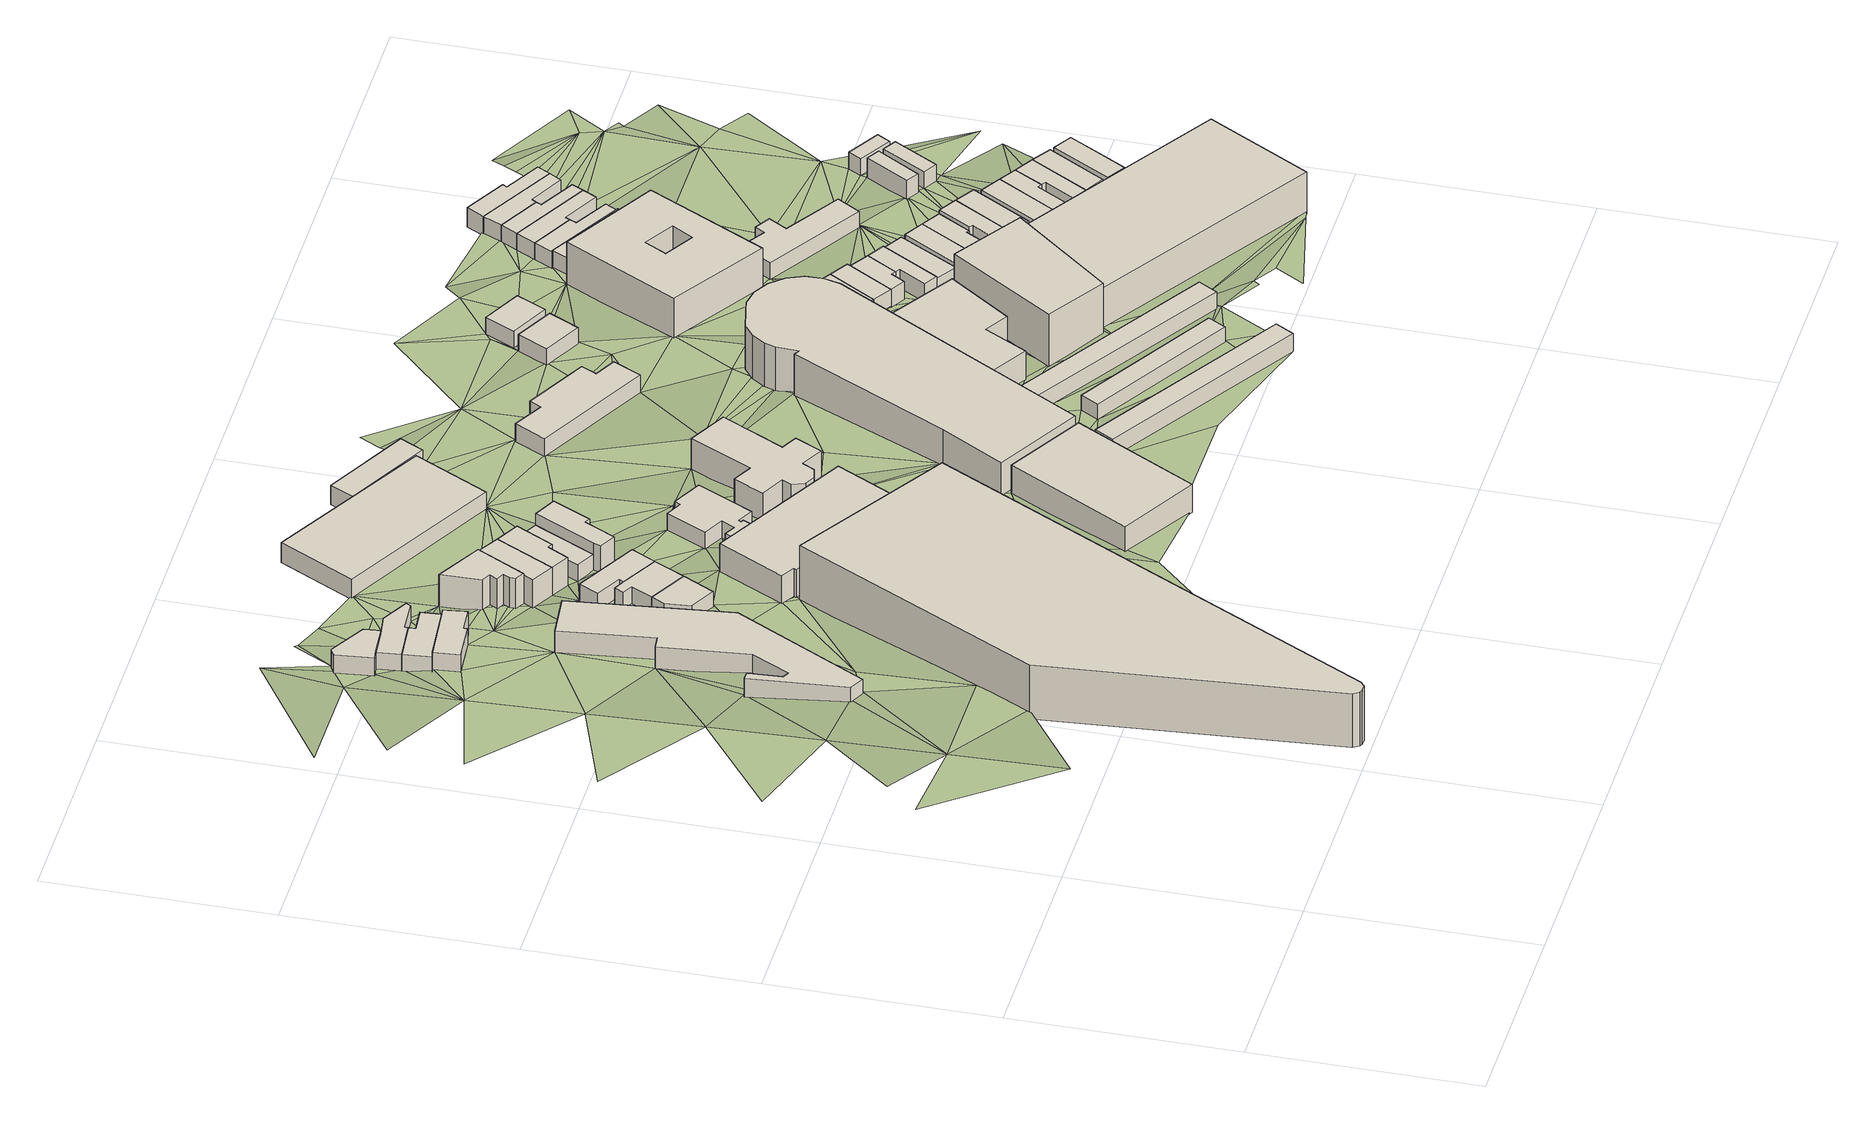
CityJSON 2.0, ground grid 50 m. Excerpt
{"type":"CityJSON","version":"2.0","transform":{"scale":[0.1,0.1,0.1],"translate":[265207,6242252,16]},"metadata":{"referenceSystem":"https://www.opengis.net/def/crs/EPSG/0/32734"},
"CityObjects":{
"building1":{"type":"Building","attributes":{"address":"Durham Avenue Cape Town","building":"retail","building:levels":"1","footprint":{"type":"Polygon"},"plus_code":"C8X2X2X6+X9V","ground_height":21.7,"building_height":4.1,"roof_height":25.8},"geometry":[{"type":"Solid","lod":"1","boundaries":[[[[0,1,2,3]],[[1,4,5,2]],[[4,6,7,5]],[[6,8,9,7]],[[8,10,11,9]],[[10,12,13,11]],[[12,14,15,13]],[[14,16,17,15]],[[16,18,19,17]],[[18,20,21,19]],[[20,22,23,21]],[[22,0,3,23]],[[3,2,5,7,9,11,13,15,17,19,21,23]],[[22,20,18,16,14,12,10,8,6,4,1,0]]]]}]},
"building2":{"type":"Building","attributes":{"address":"97 Durham Avenue Salt River Cape Town","building":"commercial","building:levels":"3","footprint":{"type":"Polygon"},"plus_code":"C8X9XFX8+XXV","ground_height":24.98,"building_height":9.7,"roof_height":34.68},"geometry":[{"type":"Solid","lod":"1","boundaries":[[[[24,25,26,27]],[[25,28,29,26]],[[28,30,31,29]],[[30,32,33,31]],[[32,34,35,33]],[[34,36,37,35]],[[36,38,39,37]],[[38,24,27,39]],[[27,26,29,31,33,35,37,39]],[[38,36,34,32,30,28,25,24]]]]}]},
"building3":{"type":"Building","attributes":{"address":"83 Durham Avenue Salt River Cape Town","building":"retail","building:levels":"1","footprint":{"type":"Polygon"},"plus_code":"C7X3X3X3+X2W","ground_height":19.37,"building_height":4.1,"roof_height":23.47},"geometry":[{"type":"Solid","lod":"1","boundaries":[[[[40,41,42,43,44,45]],[[41,46,47,43,42]],[[46,48,49,47]],[[48,50,51,49]],[[50,52,53,51]],[[52,40,45,44,53]],[[44,43,47,49,51,53]],[[52,50,48,46,41,40]]]]}]},
"building4":{"type":"Building","attributes":{"address":"89 Durham Avenue Salt River Cape Town","building":"house","building:levels":"1","footprint":{"type":"Polygon"},"plus_code":"C7XFXPXW+X4W","ground_height":20.07,"building_height":4.1,"roof_height":24.17},"geometry":[{"type":"Solid","lod":"1","boundaries":[[[[54,55,56,57,58,59]],[[55,60,61,57,56]],[[60,62,63,61]],[[62,64,65,63]],[[64,66,67,65]],[[66,54,59,58,67]],[[58,57,61,63,65,67]],[[66,64,62,60,55,54]]]]}]},
"building5":{"type":"Building","attributes":{"address":"87 Durham Avenue Salt River Cape Town","building":"house","building:levels":"1","footprint":{"type":"Polygon"},"plus_code":"C7XFX5XM+XXV","ground_height":19.05,"building_height":4.1,"roof_height":23.15},"geometry":[{"type":"Solid","lod":"1","boundaries":[[[[68,69,59,56]],[[69,70,71,59]],[[70,72,73,71]],[[72,74,75,73]],[[74,76,77,75]],[[76,68,56,77]],[[56,59,71,73,75,77]],[[76,74,72,70,69,68]]]]}]},
"building6":{"type":"Building","attributes":{"address":"85 Durham Avenue Salt River Cape Town","building":"house","building:levels":"1","footprint":{"type":"Polygon"},"plus_code":"C7XFX2X4+X8V","ground_height":19.05,"building_height":4.1,"roof_height":23.15},"geometry":[{"type":"Solid","lod":"1","boundaries":[[[[76,74,75,77]],[[74,78,79,75]],[[78,80,81,79]],[[80,82,83,81]],[[82,84,85,83]],[[84,40,45,85]],[[40,52,86,45]],[[52,76,77,86]],[[77,75,79,81,83,85,45,86]],[[52,40,84,82,80,78,74,76]]]]}]},
"building7":{"type":"Building","attributes":{"address":"82 Coleridge Road Salt River Cape Town","building":"house","building:levels":"1","footprint":{"type":"Polygon"},"plus_code":"C8XMXHXP+XQR","ground_height":20.61,"building_height":4.1,"roof_height":24.71},"geometry":[{"type":"Solid","lod":"1","boundaries":[[[[87,88,89,90]],[[88,91,92,89]],[[91,93,94,92]],[[93,95,96,94]],[[95,87,90,96]],[[90,89,92,94,96]],[[95,93,91,88,87]]]]}]},
"building8":{"type":"Building","attributes":{"address":"80 Coleridge Road Salt River Cape Town","building":"house","building:levels":"1","footprint":{"type":"Polygon"},"plus_code":"C8XRXGX4+XPX","ground_height":20.61,"building_height":4.1,"roof_height":24.71},"geometry":[{"type":"Solid","lod":"1","boundaries":[[[[97,98,99,96]],[[98,100,101,99]],[[100,102,103,101]],[[102,104,105,103]],[[104,106,107,105]],[[106,108,90,107]],[[108,97,96,90]],[[96,99,101,103,105,107,90]],[[108,106,104,102,100,98,97]]]]}]},
"building9":{"type":"Building","attributes":{"address":"78 Coleridge Road Salt River Cape Town","building":"house","building:levels":"1","footprint":{"type":"Polygon"},"plus_code":"C8XVX4XG+XJR","ground_height":20.61,"building_height":4.1,"roof_height":24.71},"geometry":[{"type":"Solid","lod":"1","boundaries":[[[[109,110,111,99]],[[110,112,113,111]],[[112,114,115,113]],[[114,116,117,115]],[[116,118,101,117]],[[118,109,99,101]],[[99,111,113,115,117,101]],[[118,116,114,112,110,109]]]]}]},
"building10":{"type":"Building","attributes":{"address":"1 Swift Street Salt River Cape Town","building":"house","building:levels":"2","footprint":{"type":"Polygon"},"plus_code":"C8XFXGXP+XJX","ground_height":20.07,"building_height":6.9,"roof_height":26.97},"geometry":[{"type":"Solid","lod":"1","boundaries":[[[[119,120,121,122,123,124]],[[120,125,126,122,121]],[[125,127,128,126]],[[127,129,130,128]],[[129,131,132,130]],[[131,133,134,132]],[[133,135,136,134]],[[135,137,138,136]],[[137,119,124,123,138]],[[123,122,126,128,130,132,134,136,138]],[[137,135,133,131,129,127,125,120,119]]]]}]},
"building11":{"type":"Building","attributes":{"address":"3 Swift Street Salt River Cape Town","building":"house","building:levels":"2","footprint":{"type":"Polygon"},"plus_code":"C8XPXHXR+X9R","ground_height":19.73,"building_height":6.9,"roof_height":26.63},"geometry":[{"type":"Solid","lod":"1","boundaries":[[[[139,140,124,141]],[[140,142,143,124]],[[142,144,145,143]],[[144,146,147,145]],[[146,139,141,147]],[[141,124,143,145,147]],[[146,144,142,140,139]]]]}]},
"building12":{"type":"Building","attributes":{"address":"5 Swift Street Salt River Cape Town","building":"house","building:levels":"2","footprint":{"type":"Polygon"},"plus_code":"C8XXXRXJ+X4V","ground_height":19.73,"building_height":6.9,"roof_height":26.63},"geometry":[{"type":"Solid","lod":"1","boundaries":[[[[148,139,149,141,150,151]],[[139,146,147,141,149]],[[146,152,153,147]],[[152,154,155,153]],[[154,156,157,155]],[[156,148,151,150,157]],[[150,141,147,153,155,157]],[[156,154,152,146,139,148]]]]}]},
"building13":{"type":"Building","attributes":{"address":"86 Cecil Road Salt River Cape Town","building":"industrial","building:levels":"2","footprint":{"type":"Polygon"},"plus_code":"C9XWXJXC+XPW","ground_height":21.11,"building_height":6.9,"roof_height":28.01},"geometry":[{"type":"Solid","lod":"1","boundaries":[[[[158,159,160,161]],[[159,162,163,160]],[[162,164,165,163]],[[164,166,167,165]],[[166,168,169,167]],[[168,158,161,169]],[[161,160,163,165,167,169]],[[168,166,164,162,159,158]]]]}]},
"building14":{"type":"Building","attributes":{"address":"7 Swift Street Salt River Cape Town","building":"house","building:levels":"1","footprint":{"type":"Polygon"},"plus_code":"C9X7XHXG+XQV","ground_height":19.73,"building_height":4.1,"roof_height":23.83},"geometry":[{"type":"Solid","lod":"1","boundaries":[[[[170,148,151,171]],[[148,156,172,151]],[[156,173,174,172]],[[173,175,176,174]],[[175,177,178,176]],[[177,170,171,178]],[[171,151,172,174,176,178]],[[177,175,173,156,148,170]]]]}]},
"building15":{"type":"Building","attributes":{"address":"9 Swift Street Salt River Cape Town","building":"house","building:levels":"2","footprint":{"type":"Polygon"},"plus_code":"C9XGX5X2+XWV","ground_height":19.73,"building_height":6.9,"roof_height":26.63},"geometry":[{"type":"Solid","lod":"1","boundaries":[[[[179,180,178,181,182,171]],[[180,183,184,181,178]],[[183,185,186,184]],[[185,187,188,186]],[[187,189,190,188]],[[189,191,192,190]],[[191,179,171,182,192]],[[182,181,184,186,188,190,192]],[[191,189,187,185,183,180,179]]]]}]},
"building16":{"type":"Building","attributes":{"address":"63 Coleridge Road Salt River Cape Town","building":"house","building:levels":"1","residential":"clergy_house","footprint":{"type":"Polygon"},"plus_code":"CCX4X8X9+XVX","ground_height":20.44,"building_height":4.1,"roof_height":24.54},"geometry":[{"type":"Solid","lod":"1","boundaries":[[[[193,194,195,196]],[[194,197,198,195]],[[197,199,200,198]],[[199,201,202,200]],[[201,203,204,202]],[[203,205,206,204]],[[205,207,208,206]],[[207,209,210,208]],[[209,211,212,210]],[[211,213,214,212]],[[213,215,216,214]],[[215,217,218,216]],[[217,219,220,218]],[[219,193,196,220]],[[196,195,198,200,202,204,206,208,210,212,214,216,218,220]],[[219,217,215,213,211,209,207,205,203,201,199,197,194,193]]]]}]},
"building17":{"type":"Building","attributes":{"address":"125 Cecil Road Salt River Cape Town","building":"industrial","building:levels":"2","footprint":{"type":"Polygon"},"plus_code":"CFX8XWXX+X2V","ground_height":22.25,"building_height":6.9,"roof_height":29.15},"geometry":[{"type":"Solid","lod":"1","boundaries":[[[[221,222,223,224]],[[222,225,226,223]],[[225,227,228,226]],[[227,221,224,228]],[[224,223,226,228]],[[227,225,222,221]]]]}]},
"building18":{"type":"Building","attributes":{"address":"4 Swift Street Salt River Cape Town","building":"retail","building:levels":"1","footprint":{"type":"Polygon"},"plus_code":"C9X8XHXR+X6W","ground_height":19.02,"building_height":4.1,"roof_height":23.12},"geometry":[{"type":"Solid","lod":"1","boundaries":[[[[229,230,231,232]],[[230,233,234,231]],[[233,235,236,234]],[[235,229,232,236]],[[232,231,234,236]],[[235,233,230,229]]]]}]},
"building19":{"type":"Building","attributes":{"address":"Coleridge Road Salt River","building":"church","building:levels":"2","footprint":{"type":"Polygon"},"plus_code":"CFX2XQXM+X5V","ground_height":20.5,"building_height":6.9,"roof_height":27.4},"geometry":[{"type":"Solid","lod":"1","boundaries":[[[[237,238,239,240]],[[238,241,242,239]],[[241,243,244,242]],[[243,245,246,244]],[[245,247,248,246]],[[247,249,250,248]],[[249,251,252,250]],[[251,253,254,252]],[[253,255,256,254]],[[255,257,258,256]],[[257,259,260,258]],[[259,261,262,260]],[[261,263,264,262]],[[263,237,240,264]],[[240,239,242,244,246,248,250,252,254,256,258,260,262,264]],[[263,261,259,257,255,253,251,249,247,245,243,241,238,237]]]]}]},
"building20":{"type":"Building","attributes":{"address":"74 Coleridge Road Salt River Cape Town","building":"house","building:levels":"1","footprint":{"type":"Polygon"},"plus_code":"CCX5X6XF+X6W","ground_height":18.84,"building_height":4.1,"roof_height":22.94},"geometry":[{"type":"Solid","lod":"1","boundaries":[[[[265,266,267,268,269,270]],[[266,271,272,268,267]],[[271,273,274,272]],[[273,265,270,269,274]],[[269,268,272,274]],[[273,271,266,265]]]]}]},
"building21":{"type":"Building","attributes":{"building":"carport","building:levels":"1","footprint":{"type":"Polygon"},"plus_code":"CHX7XXXV+XHW","ground_height":22.53,"building_height":4.1,"roof_height":26.63},"geometry":[{"type":"Solid","lod":"1","boundaries":[[[[275,276,277,278]],[[276,279,280,277]],[[279,281,282,280]],[[281,275,278,282]],[[278,277,280,282]],[[281,279,276,275]]]]}]},
"building22":{"type":"Building","attributes":{"address":"Cecil Road Salt River Cape Town","building":"parking","building:levels":"3","footprint":{"type":"Polygon"},"plus_code":"CGXQX4X6+X7X","ground_height":20.1,"building_height":9.7,"roof_height":29.8},"geometry":[{"type":"Solid","lod":"1","boundaries":[[[[283,284,285,286]],[[284,287,288,285]],[[287,289,290,288]],[[289,291,292,290]],[[291,293,294,292]],[[293,295,296,294]],[[295,297,298,296]],[[297,299,300,298]],[[299,301,302,300]],[[301,303,304,302]],[[303,305,306,304]],[[305,307,308,306]],[[307,309,310,308]],[[309,311,312,310]],[[311,313,314,312]],[[313,283,286,314]],[[286,285,288,290,292,294,296,298,300,302,304,306,308,310,312,314]],[[313,311,309,307,305,303,301,299,297,295,293,291,289,287,284,283]]]]}]},
"building23":{"type":"Building","attributes":{"building":"school","building:levels":"1","footprint":{"type":"Polygon"},"plus_code":"CFXRX2XM+XCR","ground_height":19.09,"building_height":4.1,"roof_height":23.19},"geometry":[{"type":"Solid","lod":"1","boundaries":[[[[315,316,317,318]],[[316,319,320,317]],[[319,321,322,320]],[[321,323,324,322]],[[323,325,326,324]],[[325,327,328,326]],[[327,329,330,328]],[[329,315,318,330]],[[318,317,320,322,324,326,328,330]],[[329,327,325,323,321,319,316,315]]]]}]},
"building24":{"type":"Building","attributes":{"building":"carport","building:levels":"1","footprint":{"type":"Polygon"},"plus_code":"CHXJXCX5+X5W","ground_height":21.42,"building_height":4.1,"roof_height":25.52},"geometry":[{"type":"Solid","lod":"1","boundaries":[[[[331,332,333,334]],[[332,335,336,333]],[[335,337,338,336]],[[337,331,334,338]],[[334,333,336,338]],[[337,335,332,331]]]]}]},
"building25":{"type":"Building","attributes":{"building":"carport","building:levels":"1","footprint":{"type":"Polygon"},"plus_code":"CHXVX9XQ+XGR","ground_height":21.42,"building_height":4.1,"roof_height":25.52},"geometry":[{"type":"Solid","lod":"1","boundaries":[[[[339,340,341,342]],[[340,343,344,341]],[[343,345,346,344]],[[345,339,342,346]],[[342,341,344,346]],[[345,343,340,339]]]]}]},
"building26":{"type":"Building","attributes":{"address":"13 Shelley Road Salt River Cape Town","building":"office","building:levels":"2","footprint":{"type":"Polygon"},"plus_code":"CHXMXXXV+XCW","ground_height":20.62,"building_height":6.9,"roof_height":27.52},"geometry":[{"type":"Solid","lod":"1","boundaries":[[[[347,348,349,350]],[[348,351,352,349]],[[351,353,354,352]],[[353,355,356,354]],[[355,357,358,356]],[[357,347,350,358]],[[350,349,352,354,356,358]],[[357,355,353,351,348,347]]]]}]},
"building27":{"type":"Building","attributes":{"building":"school","building:levels":"1","footprint":{"type":"Polygon"},"plus_code":"CGXWX2XG+X2R","ground_height":18.17,"building_height":4.1,"roof_height":22.27},"geometry":[{"type":"Solid","lod":"1","boundaries":[[[[359,360,361,362]],[[360,363,364,361]],[[363,365,366,364]],[[365,359,362,366]],[[362,361,364,366]],[[365,363,360,359]]]]}]},
"building28":{"type":"Building","attributes":{"address":"Atelier's Park 11 Shelley Road Salt River Cape Town","building":"apartments","building:levels":"4","building:flats":"16","footprint":{"type":"Polygon"},"plus_code":"CJX9XQXX+X4V","ground_height":20.62,"building_height":12.5,"roof_height":33.12},"geometry":[{"type":"Solid","lod":"1","boundaries":[[[[367,368,369,370]],[[368,371,372,369]],[[371,373,374,372]],[[373,367,370,374]],[[370,369,372,374]],[[373,371,368,367]]]]}]},
"building29":{"type":"Building","attributes":{"building":"school","building:levels":"1","footprint":{"type":"Polygon"},"plus_code":"CHX4XCX5+X5W","ground_height":18.17,"building_height":4.1,"roof_height":22.27},"geometry":[{"type":"Solid","lod":"1","boundaries":[[[[375,376,377,378]],[[376,379,380,377]],[[379,381,382,380]],[[381,375,378,382]],[[378,377,380,382]],[[381,379,376,375]]]]}]},
"building30":{"type":"Building","attributes":{"address":"Swift Street Salt River Cape Town","building":"house","building:levels":"1","footprint":{"type":"Polygon"},"plus_code":"CJX4XXXP+XJV","ground_height":19.76,"building_height":4.1,"roof_height":23.86},"geometry":[{"type":"Solid","lod":"1","boundaries":[[[[383,384,385,386]],[[384,387,388,385]],[[387,389,390,388]],[[389,383,386,390]],[[386,385,388,390]],[[389,387,384,383]]]]}]},
"building31":{"type":"Building","attributes":{"address":"Swift Street Salt River Cape Town","building":"house","building:levels":"1","footprint":{"type":"Polygon"},"plus_code":"CJX9X3XR+X4R","ground_height":19.76,"building_height":4.1,"roof_height":23.86},"geometry":[{"type":"Solid","lod":"1","boundaries":[[[[391,392,386,385]],[[392,393,394,386]],[[393,395,396,394]],[[395,397,398,396]],[[397,391,385,398]],[[385,386,394,396,398]],[[397,395,393,392,391]]]]}]},
"building32":{"type":"Building","attributes":{"address":"Swift Street Salt River Cape Town","building":"house","building:levels":"1","footprint":{"type":"Polygon"},"plus_code":"CJXHXJX5+X5X","ground_height":19.76,"building_height":4.1,"roof_height":23.86},"geometry":[{"type":"Solid","lod":"1","boundaries":[[[[399,400,396,401]],[[400,402,394,396]],[[402,403,404,394]],[[403,405,406,404]],[[405,407,408,406]],[[407,399,401,408]],[[401,396,394,404,406,408]],[[407,405,403,402,400,399]]]]}]},
"building33":{"type":"Building","attributes":{"address":"Swift Street Salt River Cape Town","building":"house","building:levels":"1","footprint":{"type":"Polygon"},"plus_code":"CJXMXCXQ+X2W","ground_height":19.76,"building_height":4.1,"roof_height":23.86},"geometry":[{"type":"Solid","lod":"1","boundaries":[[[[409,399,410,401,411,412]],[[399,407,408,401,410]],[[407,413,414,408]],[[413,415,416,414]],[[415,417,418,416]],[[417,409,412,411,418]],[[411,401,408,414,416,418]],[[417,415,413,407,399,409]]]]}]},
"building34":{"type":"Building","attributes":{"address":"Swift Street Salt River Cape Town","building":"house","building:levels":"1","footprint":{"type":"Polygon"},"plus_code":"CJXWXPXP+X9X","ground_height":19.4,"building_height":4.1,"roof_height":23.5},"geometry":[{"type":"Solid","lod":"1","boundaries":[[[[409,417,419,412]],[[417,420,421,419]],[[420,422,423,421]],[[422,409,412,423]],[[412,419,421,423]],[[422,420,417,409]]]]}]},
"building35":{"type":"Building","attributes":{"address":"Swift Studio 97 Cecil Road Salt River 7925 Cape Town","building":"apartments","building:levels":"3","building:flats":"2","footprint":{"type":"Polygon"},"plus_code":"CHXRX3XM+X8X","ground_height":18.39,"building_height":9.7,"roof_height":28.09},"geometry":[{"type":"Solid","lod":"1","boundaries":[[[[424,425,426,427]],[[425,428,429,426]],[[428,430,431,429]],[[430,424,427,431]],[[432,433,434,435]],[[433,436,437,434]],[[436,438,439,437]],[[438,432,435,439]],[[427,426,429,431],[435,434,437,439]],[[430,428,425,424],[438,436,433,432]]]]}]},
"building36":{"type":"Building","attributes":{"address":"Swift Street Salt River Cape Town","building":"house","building:levels":"1","footprint":{"type":"Polygon"},"plus_code":"CMX6X2XV+X5X","ground_height":19.4,"building_height":4.1,"roof_height":23.5},"geometry":[{"type":"Solid","lod":"1","boundaries":[[[[440,441,442,443]],[[441,444,445,442]],[[444,446,447,445]],[[446,440,443,447]],[[443,442,445,447]],[[446,444,441,440]]]]}]},
"building37":{"type":"Building","attributes":{"address":"17 on Shelly 17 Shelley Road Salt River Cape Town","building":"residential","building:levels":"3","building:flats":"95","residential":"student","footprint":{"type":"Polygon"},"plus_code":"CMXWX6XR+XJR","ground_height":21.04,"building_height":9.7,"roof_height":30.74},"geometry":[{"type":"Solid","lod":"1","boundaries":[[[[448,449,450,451]],[[449,452,453,450]],[[452,454,455,453]],[[454,448,451,455]],[[451,450,453,455]],[[454,452,449,448]]]]}]},
"building38":{"type":"Building","attributes":{"address":"Swift Street Salt River Cape Town","building":"house","building:levels":"1","footprint":{"type":"Polygon"},"plus_code":"CMXFXGX4+XRV","ground_height":19.4,"building_height":4.1,"roof_height":23.5},"geometry":[{"type":"Solid","lod":"1","boundaries":[[[[456,440,443,457]],[[440,446,447,443]],[[446,458,459,447]],[[458,460,461,459]],[[460,462,463,461]],[[462,456,457,463]],[[457,443,447,459,461,463]],[[462,460,458,446,440,456]]]]}]},
"building39":{"type":"Building","attributes":{"address":"Swift Street Salt River Cape Town","building":"house","building:levels":"1","footprint":{"type":"Polygon"},"plus_code":"CMXHX7X2+XXV","ground_height":20.26,"building_height":4.1,"roof_height":24.36},"geometry":[{"type":"Solid","lod":"1","boundaries":[[[[464,456,465,466]],[[456,462,463,467,465]],[[462,468,469,470,467,463]],[[468,471,472,470,469]],[[471,473,474,472]],[[473,464,466,474]],[[466,465,467,470,472,474]],[[473,471,468,462,456,464]]]]}]},
"building40":{"type":"Building","attributes":{"building":"school","building:levels":"1","footprint":{"type":"Polygon"},"plus_code":"CMX5XCXC+XGR","ground_height":18.69,"building_height":4.1,"roof_height":22.79},"geometry":[{"type":"Solid","lod":"1","boundaries":[[[[475,476,477,478]],[[476,479,480,477]],[[479,481,482,480]],[[481,483,484,482]],[[483,485,486,484]],[[485,487,488,486]],[[487,489,490,488]],[[489,475,478,490]],[[478,477,480,482,484,486,488,490]],[[489,487,485,483,481,479,476,475]]]]}]},
"building41":{"type":"Building","attributes":{"address":"Swift Street Salt River Cape Town","building":"house","building:levels":"1","footprint":{"type":"Polygon"},"plus_code":"CMXRXPX9+XXR","ground_height":20.26,"building_height":4.1,"roof_height":24.36},"geometry":[{"type":"Solid","lod":"1","boundaries":[[[[491,492,474,466]],[[492,493,494,474]],[[493,495,496,494]],[[495,491,466,496]],[[466,474,494,496]],[[495,493,492,491]]]]}]},
"building42":{"type":"Building","attributes":{"address":"95 Cecil Road Salt River Cape Town","building":"house","building:levels":"1","footprint":{"type":"Polygon"},"plus_code":"CJXHXWXG+XMW","ground_height":17.69,"building_height":4.1,"roof_height":21.79},"geometry":[{"type":"Solid","lod":"1","boundaries":[[[[497,498,499,500,501,502]],[[498,503,504,500,499]],[[503,505,506,504]],[[505,507,508,506]],[[507,509,510,508]],[[509,497,502,501,510]],[[501,500,504,506,508,510]],[[509,507,505,503,498,497]]]]}]},
"building43":{"type":"Building","attributes":{"address":"93 Cecil Road Salt River Cape Town","building":"house","building:levels":"1","footprint":{"type":"Polygon"},"plus_code":"CJXVXCXJ+XGR","ground_height":17.28,"building_height":4.1,"roof_height":21.38},"geometry":[{"type":"Solid","lod":"1","boundaries":[[[[511,512,502,499]],[[512,513,514,502]],[[513,515,516,514]],[[515,517,518,516]],[[517,519,520,518]],[[519,511,499,520]],[[499,502,514,516,518,520]],[[519,517,515,513,512,511]]]]}]},
"building44":{"type":"Building","attributes":{"address":"Swift Street Salt River Cape Town","building":"house","building:levels":"1","footprint":{"type":"Polygon"},"plus_code":"CPX3XJX7+X3R","ground_height":20,"building_height":4.1,"roof_height":24.1},"geometry":[{"type":"Solid","lod":"1","boundaries":[[[[521,522,523,524]],[[522,525,526,523]],[[525,527,528,526]],[[527,521,524,528]],[[524,523,526,528]],[[527,525,522,521]]]]}]},
"building45":{"type":"Building","attributes":{"address":"Swift Street Salt River Cape Town","building":"house","building:levels":"1","footprint":{"type":"Polygon"},"plus_code":"CPX7X4XJ+XRW","ground_height":20,"building_height":4.1,"roof_height":24.1},"geometry":[{"type":"Solid","lod":"1","boundaries":[[[[529,530,524,531]],[[530,532,528,524]],[[532,533,534,528]],[[533,535,536,534]],[[535,537,538,536]],[[537,539,540,538]],[[539,529,531,540]],[[531,524,528,534,536,538,540]],[[539,537,535,533,532,530,529]]]]}]},
"building46":{"type":"Building","attributes":{"address":"91 Cecil Road Salt River Cape Town","building":"house","building:levels":"1","footprint":{"type":"Polygon"},"plus_code":"CJXVX5X7+XXX","ground_height":17.28,"building_height":4.1,"roof_height":21.38},"geometry":[{"type":"Solid","lod":"1","boundaries":[[[[519,517,518,520]],[[517,541,542,518]],[[541,543,544,542]],[[543,545,546,544]],[[545,547,548,546]],[[547,519,520,548]],[[520,518,542,544,546,548]],[[547,545,543,541,517,519]]]]}]},
"building47":{"type":"Building","attributes":{"address":"89 Cecil Road Salt River Cape Town","building":"house","building:levels":"1","footprint":{"type":"Polygon"},"plus_code":"CMX4XCX3+XJR","ground_height":17.28,"building_height":4.1,"roof_height":21.38},"geometry":[{"type":"Solid","lod":"1","boundaries":[[[[547,545,546,548]],[[545,549,550,546]],[[549,551,552,550]],[[551,553,554,552]],[[553,555,556,554]],[[555,547,548,556]],[[548,546,550,552,554,556]],[[555,553,551,549,545,547]]]]}]},
"building48":{"type":"Building","attributes":{"address":"Swift Street Salt River Cape Town","building":"house","building:levels":"1","footprint":{"type":"Polygon"},"plus_code":"CPXFXCX7+XQW","ground_height":20,"building_height":4.1,"roof_height":24.1},"geometry":[{"type":"Solid","lod":"1","boundaries":[[[[557,529,531,558]],[[529,539,540,531]],[[539,559,560,540]],[[559,561,562,560]],[[561,563,564,562]],[[563,557,558,564]],[[558,531,540,560,562,564]],[[563,561,559,539,529,557]]]]}]},
"building49":{"type":"Building","attributes":{"address":"87 Cecil Road Salt River Cape Town","building":"house","building:levels":"1","footprint":{"type":"Polygon"},"plus_code":"CMX3X6X8+XVV","ground_height":17.28,"building_height":4.1,"roof_height":21.38},"geometry":[{"type":"Solid","lod":"1","boundaries":[[[[555,553,554,556]],[[553,565,566,554]],[[565,567,568,566]],[[567,569,570,568]],[[569,571,572,570]],[[571,555,556,572]],[[556,554,566,568,570,572]],[[571,569,567,565,553,555]]]]}]},
"building50":{"type":"Building","attributes":{"address":"Swift Street Salt River Cape Town","building":"house","building:levels":"1","footprint":{"type":"Polygon"},"plus_code":"CPXPXGX3+X7X","ground_height":20,"building_height":4.1,"roof_height":24.1},"geometry":[{"type":"Solid","lod":"1","boundaries":[[[[557,563,564,558]],[[563,573,574,564]],[[573,575,576,574]],[[575,557,558,576]],[[558,564,574,576]],[[575,573,563,557]]]]}]},
"building51":{"type":"Building","attributes":{"address":"85 Cecil Road Salt River Cape Town","building":"house","building:levels":"1","footprint":{"type":"Polygon"},"plus_code":"CMX8X7XX+XJR","ground_height":17.28,"building_height":4.1,"roof_height":21.38},"geometry":[{"type":"Solid","lod":"1","boundaries":[[[[577,578,570,572]],[[578,579,580,570]],[[579,581,582,580]],[[581,583,584,582]],[[583,585,586,584]],[[585,577,572,586]],[[572,570,580,582,584,586]],[[585,583,581,579,578,577]]]]}]},
"building52":{"type":"Building","attributes":{"address":"Swift Street Salt River Cape Town","building":"house","building:levels":"1","footprint":{"type":"Polygon"},"plus_code":"CQX2XPXC+XMW","ground_height":20,"building_height":4.1,"roof_height":24.1},"geometry":[{"type":"Solid","lod":"1","boundaries":[[[[587,588,589,590]],[[588,591,592,589]],[[591,593,594,592]],[[593,595,596,594]],[[595,587,590,596]],[[590,589,592,594,596]],[[595,593,591,588,587]]]]}]},
"building53":{"type":"Building","attributes":{"building":"school","building:levels":"1","footprint":{"type":"Polygon"},"plus_code":"CPXCXGX9+X4V","ground_height":19.18,"building_height":4.1,"roof_height":23.28},"geometry":[{"type":"Solid","lod":"1","boundaries":[[[[597,598,599,600]],[[598,601,602,599]],[[601,603,604,602]],[[603,597,600,604]],[[600,599,602,604]],[[603,601,598,597]]]]}]},
"building54":{"type":"Building","attributes":{"building":"school","building:levels":"1","footprint":{"type":"Polygon"},"plus_code":"CPXJXCX6+X4W","ground_height":19.18,"building_height":4.1,"roof_height":23.28},"geometry":[{"type":"Solid","lod":"1","boundaries":[[[[605,606,607,608]],[[606,609,610,607]],[[609,611,612,610]],[[611,605,608,612]],[[608,607,610,612]],[[611,609,606,605]]]]}]},
"building55":{"type":"Building","attributes":{"building":"school","building:levels":"1","footprint":{"type":"Polygon"},"plus_code":"CPXPXWX4+XVR","ground_height":18.41,"building_height":4.1,"roof_height":22.51},"geometry":[{"type":"Solid","lod":"1","boundaries":[[[[613,614,615,616]],[[614,617,618,615]],[[617,619,620,618]],[[619,613,616,620]],[[616,615,618,620]],[[619,617,614,613]]]]}]},
"terrain1":{"type":"TINRelief","geometry":[{"type":"CompositeSurface","lod":"1","boundaries":[[[621,622,623]],[[624,621,625]],[[621,623,626]],[[627,625,628]],[[621,629,625]],[[630,628,631]],[[632,621,626]],[[633,629,621]],[[634,628,625]],[[621,632,633]],[[625,629,634]],[[631,635,636]],[[628,6,631]],[[635,637,638]],[[634,6,628]],[[639,633,632]],[[640,641,642]],[[643,640,642]],[[634,640,6]],[[644,645,637]],[[635,631,1]],[[626,24,632]],[[643,6,640]],[[631,6,1]],[[633,639,646]],[[637,635,647]],[[648,635,649]],[[635,650,647]],[[648,650,635]],[[649,635,1]],[[24,639,632]],[[647,651,637]],[[637,651,644]],[[1,6,4]],[[647,650,652]],[[644,651,653]],[[1,62,649]],[[639,654,646]],[[1,655,62]],[[653,41,656]],[[654,639,24]],[[656,657,653]],[[64,62,66]],[[1,0,655]],[[84,41,40]],[[62,655,66]],[[658,88,646]],[[74,72,70]],[[646,88,0]],[[74,70,78]],[[658,646,659]],[[41,660,656]],[[661,662,663]],[[659,646,654]],[[84,664,41]],[[70,80,78]],[[0,88,114]],[[664,660,41]],[[66,655,665]],[[666,655,0]],[[88,108,104]],[[66,665,54]],[[662,667,668]],[[104,114,88]],[[664,84,82]],[[54,120,70]],[[666,669,655]],[[0,114,670]],[[671,665,655]],[[108,106,104]],[[669,672,655]],[[655,672,671]],[[654,24,673]],[[114,104,102]],[[80,70,120]],[[0,670,666]],[[654,673,674]],[[120,54,665]],[[120,82,80]],[[114,102,675]],[[676,669,666]],[[677,665,671]],[[675,102,100]],[[660,664,678]],[[659,654,679]],[[680,671,672]],[[82,678,664]],[[666,670,146]],[[120,678,82]],[[97,659,679]],[[146,670,152]],[[670,175,152]],[[673,24,681]],[[97,679,98]],[[140,678,120]],[[682,175,670]],[[668,683,662]],[[670,684,682]],[[152,175,173]],[[154,152,156]],[[685,175,682]],[[156,152,173]],[[679,686,98]],[[683,668,687]],[[688,682,684]],[[686,684,98]],[[679,689,690]],[[691,689,679]],[[690,686,679]],[[681,24,663]],[[688,684,201]],[[662,683,222]],[[679,692,691]],[[693,678,140]],[[694,688,695]],[[201,684,686]],[[686,690,205]],[[696,205,690]],[[201,695,688]],[[693,140,139]],[[697,698,699]],[[691,700,698]],[[663,662,701]],[[699,698,700]],[[692,679,158]],[[148,693,139]],[[700,691,702]],[[702,691,692]],[[662,222,701]],[[148,170,693]],[[703,695,201]],[[191,695,703]],[[201,199,197]],[[158,681,663]],[[692,704,702]],[[700,702,705]],[[704,692,706]],[[170,191,693]],[[703,201,197]],[[707,702,704]],[[692,158,706]],[[194,700,705]],[[687,708,276]],[[158,709,706]],[[197,194,703]],[[701,710,663]],[[709,158,711]],[[703,712,191]],[[194,705,713]],[[663,710,158]],[[693,191,712]],[[158,714,711]],[[701,222,715]],[[687,276,221]],[[716,711,714]],[[237,703,194]],[[713,237,194]],[[717,710,701]],[[158,717,714]],[[237,712,703]],[[710,717,158]],[[276,708,718]],[[222,221,715]],[[693,712,719]],[[693,720,721]],[[714,717,722]],[[221,276,275]],[[723,714,722]],[[721,724,271]],[[221,275,715]],[[237,719,712]],[[725,723,263]],[[726,720,693]],[[720,724,721]],[[263,723,722]],[[693,719,726]],[[332,715,275]],[[727,237,263]],[[727,719,237]],[[726,724,720]],[[331,715,332]],[[722,717,728]],[[715,331,729]],[[730,715,729]],[[279,276,718]],[[722,728,263]],[[724,731,732]],[[733,332,275]],[[724,726,731]],[[727,263,734]],[[719,727,325]],[[735,732,731]],[[730,729,339]],[[736,726,737]],[[735,731,738]],[[736,731,726]],[[734,263,728]],[[730,339,739]],[[281,733,275]],[[729,331,740]],[[727,734,741]],[[742,715,730]],[[741,743,727]],[[739,339,744]],[[325,727,745]],[[746,332,733]],[[745,727,743]],[[734,728,747]],[[748,744,339]],[[749,731,736]],[[736,315,749]],[[315,750,327]],[[751,739,744]],[[752,729,740]],[[739,751,753]],[[745,743,754]],[[733,755,746]],[[327,325,756]],[[345,748,339]],[[315,327,756]],[[347,742,730]],[[744,748,757]],[[731,749,360]],[[745,758,325]],[[745,754,759]],[[315,756,749]],[[758,756,325]],[[760,731,360]],[[761,746,755]],[[757,748,762]],[[740,746,761]],[[744,763,751]],[[764,731,760]],[[759,758,745]],[[756,765,749]],[[748,345,762]],[[761,752,740]],[[758,765,756]],[[347,766,742]],[[758,759,293]],[[347,392,766]],[[360,376,760]],[[360,359,376]],[[767,392,347]],[[751,763,768]],[[768,767,347]],[[376,375,760]],[[345,752,761]],[[757,762,373]],[[760,375,764]],[[379,376,359]],[[766,387,742]],[[293,769,758]],[[293,291,769]],[[770,345,761]],[[771,742,387]],[[392,767,393]],[[287,771,387]],[[772,770,761]],[[289,287,387]],[[291,289,769]],[[768,773,767]],[[768,763,773]],[[767,773,393]],[[424,765,758]],[[375,774,764]],[[289,387,769]],[[359,765,424]],[[773,775,393]],[[773,763,776]],[[758,769,777]],[[762,449,373]],[[420,776,763]],[[381,774,375]],[[359,424,379]],[[778,775,773]],[[762,345,779]],[[780,781,775]],[[763,444,420]],[[778,780,775]],[[777,769,387]],[[424,381,379]],[[444,763,373]],[[782,387,391]],[[345,770,783]],[[777,387,782]],[[782,391,397]],[[397,395,399]],[[784,444,373]],[[785,786,783]],[[783,770,785]],[[774,381,787]],[[444,441,420]],[[788,789,790]],[[791,784,373]],[[373,449,792]],[[787,381,424]],[[782,793,777]],[[373,792,791]],[[794,792,449]],[[774,787,795]],[[422,420,441]],[[789,788,796]],[[797,792,794]],[[779,345,783]],[[791,792,462]],[[397,399,798]],[[798,782,397]],[[424,503,498]],[[424,498,787]],[[797,794,799]],[[462,460,791]],[[800,503,424]],[[409,798,399]],[[792,468,462]],[[799,794,801]],[[801,794,802]],[[793,803,777]],[[787,498,804]],[[798,409,422]],[[805,441,440]],[[806,795,787]],[[802,794,535]],[[483,793,485]],[[441,798,422]],[[424,803,800]],[[787,804,807]],[[801,802,808]],[[798,441,805]],[[794,449,809]],[[440,798,805]],[[793,483,803]],[[801,522,799]],[[806,787,807]],[[806,810,795]],[[481,479,811]],[[812,800,813]],[[476,811,479]],[[813,800,803]],[[809,535,794]],[[814,440,456]],[[495,799,522]],[[481,815,483]],[[561,535,563]],[[535,561,537]],[[814,798,440]],[[815,803,483]],[[814,456,464]],[[535,591,563]],[[813,803,816]],[[513,517,515]],[[561,539,537]],[[539,561,559]],[[798,814,476]],[[815,816,803]],[[541,517,543]],[[495,522,530]],[[464,495,606]],[[563,591,573]],[[815,513,816]],[[543,517,513]],[[464,817,814]],[[481,811,818]],[[535,809,591]],[[513,815,543]],[[464,606,817]],[[495,530,609]],[[818,811,476]],[[549,553,551]],[[606,495,609]],[[814,598,476]],[[591,588,573]],[[553,567,565]],[[809,593,591]],[[819,530,529]],[[815,481,820]],[[595,593,821]],[[822,821,593]],[[553,549,567]],[[609,530,819]],[[598,614,476]],[[575,573,588]],[[595,821,823]],[[476,614,613]],[[605,817,606]],[[820,543,815]],[[613,818,476]],[[824,825,826]],[[817,605,597]],[[827,529,557]],[[545,543,820]],[[818,820,481]],[[828,826,829]],[[819,611,609]],[[819,529,827]],[[597,614,598]],[[826,825,829]],[[557,575,827]],[[597,830,614]],[[549,545,831]],[[605,830,597]],[[611,830,605]],[[549,831,567]],[[819,832,611]],[[613,619,818]],[[569,567,831]],[[825,569,833]],[[611,832,830]],[[831,545,820]],[[825,833,829]],[[830,832,619]],[[833,834,829]],[[834,833,835]],[[820,818,836]],[[569,831,833]],[[837,835,833]],[[838,836,818]],[[820,839,831]],[[820,836,840]],[[841,837,833]],[[840,839,820]],[[839,842,831]],[[831,841,833]]]}]}
},
"vertices":[
[565,1673,45],[460,1662,45],[460,1662,98],[565,1673,98],[484,1456,45],[484,1456,98],[453,1453,45],[453,1453,98],[475,1257,45],[475,1257,98],[429,1171,45],[429,1171,98],[415,1178,45],[415,1178,98],[410,1253,45],[410,1253,98],[390,1253,45],[390,1253,98],[411,1037,45],[411,1037,98],[444,1021,45],[444,1021,98],[608,1319,45],[608,1319,98],
[742,1224,54],[450,677,54],[450,677,187],[742,1224,187],[507,22,54],[507,22,187],[516,9,54],[516,9,187],[523,5,54],[523,5,187],[539,5,54],[539,5,187],[551,15,54],[551,15,187],[1088,1013,54],[1088,1013,187],
[410,2010,31],[406,2046,31],[406,2046,71],[406,2046,75],[410,2010,75],[410,2010,71],[323,2092,31],[323,2092,75],[305,2082,31],[305,2082,75],[314,2000,31],[314,2000,75],[338,2003,31],[338,2003,75],
[499,1904,41],[350,1889,41],[350,1889,71],[350,1889,82],[499,1904,82],[499,1904,71],[355,1832,41],[355,1832,82],[448,1840,41],[448,1840,82],[448,1848,41],[448,1848,82],[506,1853,41],[506,1853,82],
[350,1889,31],[499,1904,31],[495,1950,31],[495,1950,71],[439,1945,31],[439,1945,71],[438,1960,31],[438,1960,71],[344,1951,31],[344,1951,71],
[438,1968,31],[438,1968,71],[512,1973,31],[512,1973,71],[519,1984,31],[519,1984,71],[457,2017,31],[457,2017,71],[338,2003,71],
[634,1504,45],[618,1475,45],[618,1475,87],[634,1504,87],[624,1419,45],[624,1419,87],[682,1388,45],[682,1388,87],[720,1458,45],[720,1458,87],
[720,1458,46],[756,1527,46],[756,1527,87],[672,1572,46],[672,1572,87],[647,1584,46],[647,1584,87],[636,1563,46],[636,1563,87],[659,1551,46],[659,1551,87],[634,1504,46],
[756,1527,45],[785,1581,45],[785,1581,87],[644,1656,45],[644,1656,87],[621,1612,45],[621,1612,87],[677,1582,45],[677,1582,87],[672,1572,45],
[681,1875,31],[577,1931,31],[577,1931,106],[577,1931,110],[681,1875,110],[681,1875,106],[580,1842,31],[580,1842,110],[601,1831,31],[601,1831,110],[591,1813,31],[591,1813,110],[608,1805,31],[608,1805,110],[601,1791,31],[601,1791,110],[601,1777,31],[601,1777,110],[621,1766,31],[621,1766,110],
[730,1847,37],[681,1875,37],[730,1847,106],[621,1766,37],[621,1766,106],[609,1744,37],[609,1744,106],[660,1716,37],[660,1716,106],
[783,1819,37],[730,1847,78],[783,1819,106],[783,1819,78],[701,1694,37],[701,1694,106],[727,1741,37],[727,1741,106],[738,1735,37],[738,1735,106],
[1118,1235,51],[802,1404,51],[802,1404,120],[1118,1235,120],[723,1256,51],[723,1256,120],[753,1239,51],[753,1239,120],[750,1233,51],[750,1233,120],[1035,1081,51],[1035,1081,120],
[833,1793,37],[833,1793,78],[738,1735,78],[746,1731,37],[746,1731,78],[719,1678,37],[719,1678,78],[762,1656,37],[762,1656,78],
[833,1793,34],[762,1656,34],[762,1656,106],[833,1793,106],[755,1639,34],[755,1639,106],[793,1620,34],[793,1620,106],[829,1689,34],[829,1689,106],[841,1683,34],[841,1683,106],[884,1768,34],[884,1768,106],
[972,1379,44],[1036,1504,44],[1036,1504,85],[972,1379,85],[969,1538,44],[969,1538,85],[962,1525,44],[962,1525,85],[925,1543,44],[925,1543,85],[880,1453,44],[880,1453,85],[925,1430,44],[925,1430,85],[910,1400,44],[910,1400,85],[885,1413,44],[885,1413,85],[869,1382,44],[869,1382,85],[922,1355,44],[922,1355,85],[939,1388,44],[939,1388,85],[933,1391,44],[933,1391,85],[936,1397,44],[936,1397,85],
[1363,797,62],[1189,894,62],[1189,894,131],[1363,797,131],[1036,621,62],[1036,621,131],[1210,524,62],[1210,524,131],
[663,2278,22],[572,2110,22],[572,2110,71],[663,2278,71],[930,1919,22],[930,1919,71],[1019,2085,22],[1019,2085,71],
[1149,1547,38],[1077,1408,38],[1077,1408,114],[1149,1547,114],[1034,1430,38],[1034,1430,114],[999,1363,38],[999,1363,114],[1053,1335,38],[1053,1335,114],[1042,1314,38],[1042,1314,114],[1052,1287,38],[1052,1287,114],[1076,1275,38],[1076,1275,114],[1103,1281,38],[1103,1281,114],[1118,1309,38],[1118,1309,114],[1169,1283,38],[1169,1283,114],[1200,1343,38],[1200,1343,114],[1163,1362,38],[1163,1362,114],[1237,1502,38],[1237,1502,114],
[1071,2130,22],[881,2229,22],[881,2229,62],[881,2229,69],[1071,2130,69],[1071,2130,62],[854,2177,22],[854,2177,69],[1044,2078,22],[1044,2078,69],
[1382,767,62],[1357,725,62],[1357,725,106],[1382,767,106],[1798,458,62],[1798,458,106],[1823,500,62],[1823,500,106],
[1707,1374,30],[1717,1411,30],[1717,1411,138],[1707,1374,138],[1715,1450,30],[1715,1450,138],[1700,1486,30],[1700,1486,138],[1673,1516,30],[1673,1516,138],[1638,1536,30],[1638,1536,138],[1598,1543,30],[1598,1543,138],[1521,1526,30],[1521,1526,138],[1493,1505,30],[1493,1505,138],[1471,1475,30],[1471,1475,138],[1463,1450,30],[1463,1450,138],[1462,1400,30],[1462,1400,138],[1448,1407,30],[1448,1407,138],[1266,1055,30],[1266,1055,138],[1182,913,30],[1182,913,138],[1375,807,30],[1375,807,138],
[1396,1834,28],[1254,1907,28],[1254,1907,72],[1396,1834,72],[1240,1881,28],[1240,1881,72],[1172,1917,28],[1172,1917,72],[1135,1847,28],[1135,1847,72],[1395,1713,28],[1395,1713,72],[1427,1775,28],[1427,1775,72],[1378,1800,28],[1378,1800,72],
[1506,826,58],[1482,786,58],[1482,786,95],[1506,826,95],[1803,600,58],[1803,600,95],[1826,640,58],[1826,640,95],
[1491,963,50],[1466,922,50],[1466,922,95],[1491,963,95],[1917,646,50],[1917,646,95],[1942,688,50],[1942,688,95],
[1657,1261,38],[1513,1016,38],[1513,1016,115],[1657,1261,115],[1600,964,38],[1600,964,115],[1654,1060,38],[1654,1060,115],[1707,1029,38],[1707,1029,115],[1808,1167,38],[1808,1167,115],
[1571,1943,22],[1485,1987,22],[1485,1987,63],[1571,1943,63],[1450,1920,22],[1450,1920,63],[1536,1876,22],[1536,1876,63],
[1816,1165,43],[1657,931,43],[1657,931,171],[1816,1165,171],[1788,849,43],[1788,849,171],[1970,1066,43],[1970,1066,171],
[1527,2065,22],[1493,1999,22],[1493,1999,63],[1527,2065,63],[1582,1955,22],[1582,1955,63],[1615,2021,22],[1615,2021,63],
[1750,1316,30],[1814,1421,30],[1814,1421,79],[1750,1316,79],[1769,1449,30],[1769,1449,79],[1706,1343,30],[1706,1343,79],
[1814,1421,38],[1750,1316,38],[1792,1290,38],[1792,1290,79],[1852,1389,38],[1852,1389,79],[1856,1396,38],[1856,1396,79],
[1894,1363,34],[1852,1389,34],[1894,1363,79],[1792,1290,34],[1825,1271,34],[1825,1271,79],[1843,1301,34],[1843,1301,79],[1853,1295,34],[1853,1295,79],
[1933,1340,34],[1894,1363,75],[1933,1340,79],[1933,1340,75],[1862,1289,34],[1862,1289,79],[1826,1228,34],[1826,1228,79],[1856,1211,34],[1856,1211,79],
[1856,1211,75],[1902,1182,34],[1902,1182,75],[1978,1314,34],[1978,1314,75],
[1740,1949,17],[1601,1694,17],[1601,1694,121],[1740,1949,121],[1812,1561,17],[1812,1561,121],[1954,1827,17],[1954,1827,121],[1776,1795,17],[1844,1755,17],[1844,1755,121],[1776,1795,121],[1815,1707,17],[1815,1707,121],[1748,1746,17],[1748,1746,121],
[2032,1284,34],[1988,1309,34],[1988,1309,75],[2032,1284,75],[1909,1176,34],[1909,1176,75],[1952,1150,34],[1952,1150,75],
[2424,781,43],[1974,1061,43],[1974,1061,147],[2424,781,147],[1801,857,43],[1801,857,147],[2291,550,43],[2291,550,147],
[2074,1259,34],[2074,1259,75],[1989,1129,34],[1989,1129,75],[2025,1190,34],[2025,1190,75],[2031,1186,34],[2031,1186,75],
[2115,1235,34],[2074,1259,84],[2115,1235,84],[2031,1186,84],[2039,1181,34],[2039,1181,75],[2039,1181,84],[2002,1121,34],[2002,1121,84],[2035,1101,34],[2035,1101,84],
[2053,1419,27],[2085,1471,27],[2085,1471,68],[2053,1419,68],[1961,1548,27],[1961,1548,68],[1986,1589,27],[1986,1589,68],[1951,1610,27],[1951,1610,68],[1937,1588,27],[1937,1588,68],[1883,1622,27],[1883,1622,68],[1838,1551,27],[1838,1551,68],
[2115,1235,32],[2035,1101,32],[2080,1075,32],[2080,1075,84],[2159,1208,32],[2159,1208,84],
[1961,1897,17],[1790,1991,17],[1790,1991,54],[1790,1991,58],[1961,1897,58],[1961,1897,54],[1769,1951,17],[1769,1951,58],[1857,1902,17],[1857,1902,58],[1863,1914,17],[1863,1914,58],[1945,1869,17],[1945,1869,58],
[1790,1991,13],[1961,1897,13],[1977,1926,13],[1977,1926,54],[1900,1968,13],[1900,1968,54],[1907,1983,13],[1907,1983,54],[1812,2033,13],[1812,2033,54],
[2211,1167,32],[2165,1194,32],[2165,1194,81],[2211,1167,81],[2081,1052,32],[2081,1052,81],[2127,1026,32],[2127,1026,81],
[2249,1144,40],[2211,1167,40],[2249,1144,81],[2127,1026,40],[2122,1019,40],[2122,1019,81],[2153,1000,40],[2153,1000,81],[2203,1085,40],[2203,1085,81],[2212,1080,40],[2212,1080,81],
[1912,1993,13],[1912,1993,54],[1995,1950,13],[1995,1950,54],[2012,1981,13],[2012,1981,54],[1835,2076,13],[1835,2076,54],
[2026,2007,13],[2026,2007,54],[1944,2051,13],[1944,2051,54],[1950,2063,13],[1950,2063,54],[1856,2113,13],[1856,2113,54],
[2292,1119,40],[2292,1119,81],[2221,1074,40],[2221,1074,81],[2182,1009,40],[2182,1009,81],[2215,989,40],[2215,989,81],
[1956,2073,13],[1956,2073,54],[2036,2033,13],[2036,2033,54],[2053,2060,13],[2053,2060,54],[1877,2155,13],[1877,2155,54],
[2259,965,40],[2259,965,81],[2334,1092,40],[2334,1092,81],
[1877,2155,6],[2053,2060,6],[2069,2089,6],[2069,2089,54],[1987,2133,6],[1987,2133,54],[1993,2143,6],[1993,2143,54],[1898,2194,6],[1898,2194,54],
[2385,1062,40],[2343,1087,40],[2343,1087,81],[2385,1062,81],[2267,957,40],[2267,957,81],[2309,932,40],[2309,932,81],[2346,995,40],[2346,995,81],
[2259,1429,24],[2230,1446,24],[2230,1446,73],[2259,1429,73],[2172,1350,24],[2172,1350,73],[2200,1333,24],[2200,1333,73],
[2268,1422,32],[2210,1323,32],[2210,1323,73],[2268,1422,73],[2241,1306,32],[2241,1306,73],[2298,1404,32],[2298,1404,73],
[2251,1489,24],[2234,1460,24],[2234,1460,65],[2251,1489,65],[2307,1418,24],[2307,1418,65],[2324,1447,24],[2324,1447,65],
[256,800,80],[52,815,84],[256,545,88],[115,890,84],[256,1050,72],[450,677,76],[18,1125,75],[256,1300,63],[411,1037,67],[31,1469,56],[256,1550,53],[507,800,76],[444,1021,67],[390,1253,57],[256,1800,44],[40,1748,46],[256,2050,34],[50,1910,46],[507,1050,67],[410,1253,57],[415,1178,57],[429,1171,67],[475,1257,57],[295,2233,24],[5,2050,35],[608,1319,57],[314,2000,34],[350,1889,44],[355,1832,44],[344,1951,34],[305,2082,34],[338,2003,34],[323,2092,34],[723,1256,54],[507,1800,41],[392,2177,22],[387,2184,22],[624,1419,57],[682,1388,54],[447,2148,31],[551,15,98],[1008,800,67],[1088,1013,58],[507,2050,30],[580,1842,41],[609,1744,41],[758,295,84],[1008,545,75],[601,1777,41],[644,1656,46],[591,1813,41],[601,1791,41],[750,1233,54],[753,1239,54],[677,1582,46],[621,1766,41],[601,1831,41],[572,2110,31],[802,1404,54],[608,1805,41],[1035,1081,58],[755,1639,46],[1036,621,75],[785,1581,46],[762,1656,46],[880,1453,46],[1210,524,71],[793,1620,46],[869,1382,54],[885,1413,51],[922,1355,51],[1008,1300,51],[930,1919,34],[829,1689,37],[841,1683,37],[910,1400,51],[933,1391,51],[939,1388,51],[936,1397,51],[972,1379,51],[1182,913,62],[999,1363,51],[1008,1550,44],[1042,1314,51],[1034,1430,44],[1052,1287,51],[1053,1335,51],[1259,545,71],[1076,1275,51],[1259,1050,54],[1103,1281,51],[1008,1800,35],[1077,1408,51],[1169,1283,45],[1375,807,62],[1118,1309,51],[1266,1055,54],[1510,545,65],[1135,1847,31],[1008,2050,28],[1019,2085,28],[1259,1300,45],[1200,1343,45],[1044,2078,28],[1163,1362,45],[1172,1917,31],[1259,1550,38],[1448,1407,41],[1466,922,58],[1513,1016,50],[1259,2050,25],[1071,2130,28],[1760,545,62],[1463,1450,34],[1095,2178,21],[1254,1907,31],[1240,1881,31],[1120,2226,21],[1600,964,50],[1826,640,62],[1471,1475,34],[1707,1374,38],[1493,1505,34],[1657,931,46],[1510,1550,34],[1803,600,62],[1462,1400,41],[1760,800,54],[1450,1920,28],[1378,1800,31],[1707,1029,46],[1917,646,58],[1654,1060,46],[1521,1526,34],[1847,518,62],[1510,1800,28],[1788,849,54],[1601,1694,28],[1598,1543,34],[1510,2050,22],[1920,636,58],[1801,857,54],[1816,1165,46],[1460,2238,15],[1536,1876,28],[1706,1343,38],[1760,1300,38],[1808,1167,46],[1760,1550,30],[2021,595,58],[1717,1411,38],[2012,581,58],[1826,1228,38],[1634,2145,22],[1825,1271,38],[1856,1211,38],[1812,1561,30],[1862,1289,38],[2291,550,55],[1853,1295,38],[1843,1301,38],[1838,1551,30],[2262,545,55],[1952,1150,43],[2076,561,58],[2036,496,58],[1760,2050,17],[1815,1707,24],[1776,1795,24],[1748,1746,24],[1989,1129,43],[2002,1121,43],[1883,1622,30],[2011,1050,43],[1682,2186,10],[1844,1755,24],[2035,1101,43],[2053,1419,34],[2080,1075,43],[1857,1902,24],[2081,1052,43],[2122,1019,43],[1954,1827,20],[1812,2033,17],[2011,1300,34],[1856,2113,17],[1835,2076,17],[2127,1026,43],[2424,781,45],[1877,2155,17],[2011,1550,27],[1863,1914,24],[1945,1869,20],[2172,1350,32],[2011,1800,20],[1961,1897,20],[2200,1333,32],[2262,1550,24],[2262,1300,32],[2262,1800,17],[2321,927,40],[2413,812,45],[2357,988,40],[1987,2133,13],[2069,2089,13],[1993,2143,13],[2400,1207,30],[1998,2153,13],[2083,2113,13],[2307,1418,32],[2278,2002,11],[2432,1260,30],[2262,2050,10],[2097,2141,13],[2112,2169,13],[2333,1776,17],[2137,2200,4],[2399,1733,16],[2303,1968,11],[2383,1916,17],[2333,2088,11],[2312,1981,11]
]}
